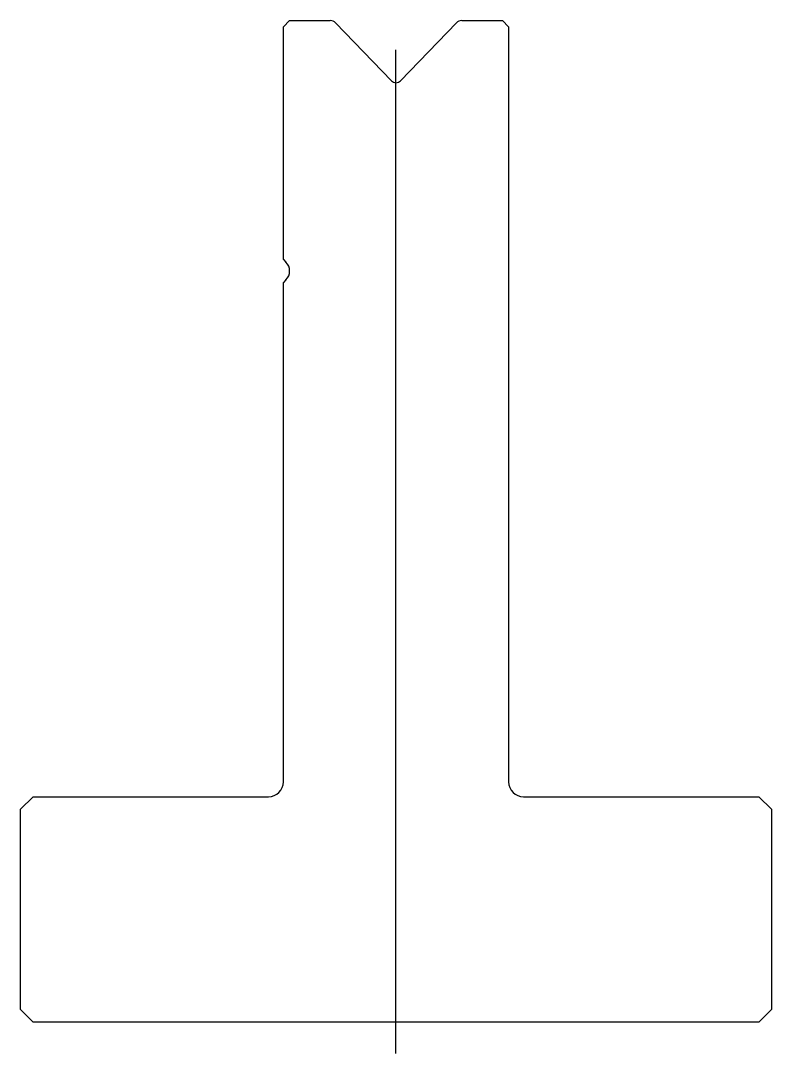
# Model space of a CAD drawing. Header units: metres. Extents: x -27.3 to 32.7, y -33.6 to 48.9.
import ezdxf

# ---------------------------------------------------------------- set-up
doc = ezdxf.new("R2010")
doc.units = ezdxf.units.M

msp = doc.modelspace()

# ---------------------------------------------------------------- linework, layer by layer
for p, q in [((-5.752289, 48.946367), (-6.252289, 48.446367)), ((-5.752289, 48.946367), (-2.506974, 48.946367)), ((-2.07537, 48.763162), (2.388041, 44.141164)), ((3.107381, 44.141164), (7.570792, 48.763162)), ((8.002396, 48.946367), (11.247711, 48.946367)), ((11.747711, 48.446367), (11.247711, 48.946367)), ((-6.252289, 29.86058), (-6.252289, 48.446367)), ((11.747711, 48.446367), (11.747711, -11.853633)), ((2.747711, -33.553633), (2.747711, 46.626067)), ((-6.252289, 29.86058), (-6.045182, 29.653474)), ((-6.045182, 28.23926), (-6.252289, 28.032153)), ((-6.252289, -11.853633), (-6.252289, 28.032153)), ((-26.252289, -13.053633), (-27.252289, -14.053633)), ((-26.252289, -13.053633), (-7.452289, -13.053633)), ((12.947711, -13.053633), (31.747711, -13.053633)), ((32.747711, -14.053633), (31.747711, -13.053633)), ((-27.252289, -30.053633), (-27.252289, -14.053633)), ((32.747711, -14.053633), (32.747711, -30.053633)), ((-27.252289, -30.053633), (-26.252289, -31.053633)), ((31.747711, -31.053633), (32.747711, -30.053633)), ((31.747711, -31.053633), (-26.252289, -31.053633))]:
    msp.add_line(p, q)
for centre, radius, start, end in [((-2.506974, 48.346367), 0.6, 44, 90), ((8.002396, 48.346367), 0.6, 90, 136), ((2.747711, 44.488493), 0.5, 224, 316), ((-6.752289, 28.946367), 1, 315, 45), ((-7.452289, -11.853633), 1.2, 270, 0), ((12.947711, -11.853633), 1.2, 180, 270)]:
    msp.add_arc(centre, radius, start, end)

doc.saveas('drawing.dxf')
